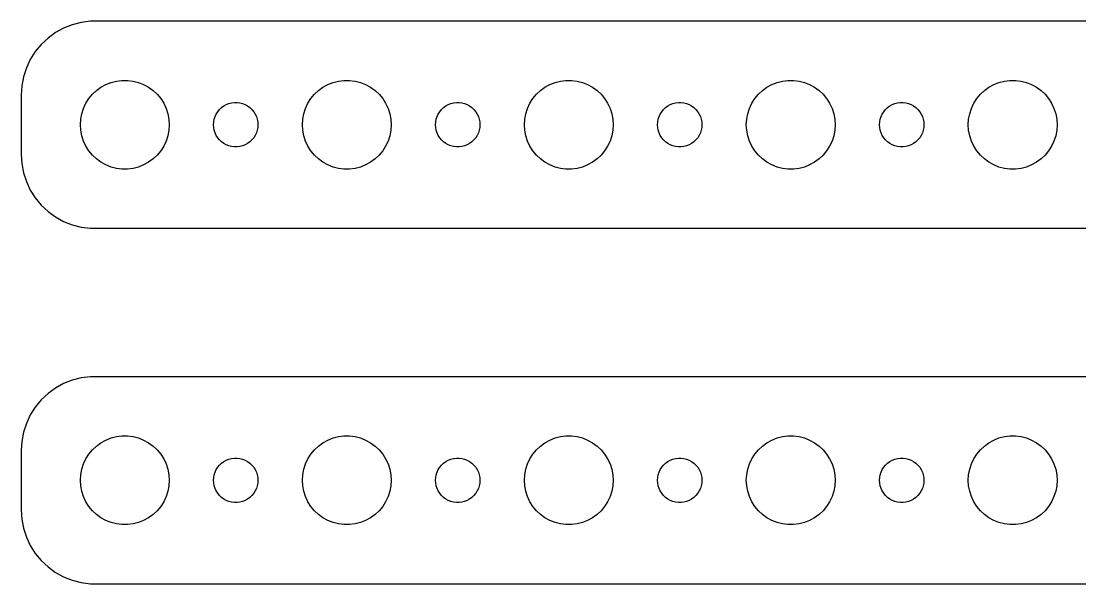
# Model space of a CAD drawing. Header units: metres. Extents: x -150 to 150, y 17 to 55.
# Drawn here: x -149.5 to -78, y 17 to 55 of the extents above; entities that cross this region are included whole.
import ezdxf

# ---------------------------------------------------------------- set-up
doc = ezdxf.new("R2010")
doc.units = ezdxf.units.M

msp = doc.modelspace()

# ---------------------------------------------------------------- linework, layer by layer
for p, q in [((-146.629, 54.5241), (-147.179, 54.2216)), ((-146.045, 54.7553), (-146.629, 54.5241)), ((-145.437, 54.9114), (-146.045, 54.7553)), ((-144.814, 54.9901), (-145.437, 54.9114)), ((144.814, 54.9901), (-144.814, 54.9901)), ((-147.687, 53.8526), (-148.145, 53.4227)), ((-147.179, 54.2216), (-147.687, 53.8526)), ((-148.545, 52.9389), (-148.882, 52.4088)), ((-148.145, 53.4227), (-148.545, 52.9389)), ((-148.882, 52.4088), (-149.149, 51.8406)), ((-149.149, 51.8406), (-149.343, 51.2434)), ((-149.343, 51.2434), (-149.461, 50.6267)), ((-143.777, 50.7145), (-143.427, 50.8532)), ((-143.427, 50.8532), (-143.062, 50.9469)), ((-143.062, 50.9469), (-142.688, 50.9941)), ((-142.688, 50.9941), (-142.312, 50.9941)), ((-142.312, 50.9941), (-141.938, 50.9469)), ((-141.938, 50.9469), (-141.573, 50.8532)), ((-141.573, 50.8532), (-141.223, 50.7145)), ((-128.777, 50.7145), (-128.427, 50.8532)), ((-128.427, 50.8532), (-128.062, 50.9469)), ((-128.062, 50.9469), (-127.688, 50.9941)), ((-127.688, 50.9941), (-127.312, 50.9941)), ((-127.312, 50.9941), (-126.938, 50.9469)), ((-126.938, 50.9469), (-126.573, 50.8532)), ((-126.573, 50.8532), (-126.223, 50.7145)), ((-113.777, 50.7145), (-113.427, 50.8532)), ((-113.427, 50.8532), (-113.062, 50.9469)), ((-113.062, 50.9469), (-112.688, 50.9941)), ((-112.688, 50.9941), (-112.312, 50.9941)), ((-112.312, 50.9941), (-111.938, 50.9469)), ((-111.938, 50.9469), (-111.573, 50.8532)), ((-111.573, 50.8532), (-111.223, 50.7145)), ((-98.7773, 50.7145), (-98.427, 50.8532)), ((-98.427, 50.8532), (-98.0621, 50.9469)), ((-98.0621, 50.9469), (-97.6884, 50.9941)), ((-97.6884, 50.9941), (-97.3116, 50.9941)), ((-97.3116, 50.9941), (-96.9379, 50.9469)), ((-96.9379, 50.9469), (-96.573, 50.8532)), ((-96.573, 50.8532), (-96.2227, 50.7145)), ((-83.7773, 50.7145), (-83.427, 50.8532)), ((-83.427, 50.8532), (-83.0621, 50.9469)), ((-83.0621, 50.9469), (-82.6884, 50.9941)), ((-82.6884, 50.9941), (-82.3116, 50.9941)), ((-82.3116, 50.9941), (-81.9379, 50.9469)), ((-81.9379, 50.9469), (-81.573, 50.8532)), ((-81.573, 50.8532), (-81.2227, 50.7145)), ((-149.461, 50.6267), (-149.5, 50)), ((-144.687, 50.0536), (-144.412, 50.3115)), ((-144.412, 50.3115), (-144.107, 50.533)), ((-144.107, 50.533), (-143.777, 50.7145)), ((-141.223, 50.7145), (-140.893, 50.533)), ((-140.893, 50.533), (-140.588, 50.3115)), ((-140.588, 50.3115), (-140.313, 50.0536)), ((-129.687, 50.0536), (-129.412, 50.3115)), ((-129.412, 50.3115), (-129.107, 50.533)), ((-129.107, 50.533), (-128.777, 50.7145)), ((-126.223, 50.7145), (-125.893, 50.533)), ((-125.893, 50.533), (-125.588, 50.3115)), ((-125.588, 50.3115), (-125.313, 50.0536)), ((-114.687, 50.0536), (-114.412, 50.3115)), ((-114.412, 50.3115), (-114.107, 50.533)), ((-114.107, 50.533), (-113.777, 50.7145)), ((-111.223, 50.7145), (-110.893, 50.533)), ((-110.893, 50.533), (-110.588, 50.3115)), ((-110.588, 50.3115), (-110.313, 50.0536)), ((-99.6869, 50.0536), (-99.4123, 50.3115)), ((-99.4123, 50.3115), (-99.1075, 50.533)), ((-99.1075, 50.533), (-98.7773, 50.7145)), ((-96.2227, 50.7145), (-95.8925, 50.533)), ((-95.8925, 50.533), (-95.5877, 50.3115)), ((-95.5877, 50.3115), (-95.3131, 50.0536)), ((-84.6869, 50.0536), (-84.4123, 50.3115)), ((-84.4123, 50.3115), (-84.1075, 50.533)), ((-84.1075, 50.533), (-83.7773, 50.7145)), ((-81.2227, 50.7145), (-80.8925, 50.533)), ((-80.8925, 50.533), (-80.5877, 50.3115)), ((-80.5877, 50.3115), (-80.3131, 50.0536)), ((-149.5, 50), (-149.5, 46)), ((-145.289, 49.1044), (-145.129, 49.4453)), ((-145.129, 49.4453), (-144.927, 49.7634)), ((-144.927, 49.7634), (-144.687, 50.0536)), ((-140.313, 50.0536), (-140.073, 49.7634)), ((-140.073, 49.7634), (-139.871, 49.4453)), ((-139.871, 49.4453), (-139.711, 49.1044)), ((-135.639, 49.3572), (-135.464, 49.4266)), ((-135.464, 49.4266), (-135.281, 49.4734)), ((-135.281, 49.4734), (-135.094, 49.497)), ((-135.094, 49.497), (-134.906, 49.497)), ((-134.906, 49.497), (-134.719, 49.4734)), ((-134.719, 49.4734), (-134.536, 49.4266)), ((-134.536, 49.4266), (-134.361, 49.3572)), ((-130.289, 49.1044), (-130.129, 49.4453)), ((-130.129, 49.4453), (-129.927, 49.7634)), ((-129.927, 49.7634), (-129.687, 50.0536)), ((-125.313, 50.0536), (-125.073, 49.7634)), ((-125.073, 49.7634), (-124.871, 49.4453)), ((-124.871, 49.4453), (-124.711, 49.1044)), ((-120.639, 49.3572), (-120.464, 49.4266)), ((-120.464, 49.4266), (-120.281, 49.4734)), ((-120.281, 49.4734), (-120.094, 49.497)), ((-120.094, 49.497), (-119.906, 49.497)), ((-119.906, 49.497), (-119.719, 49.4734)), ((-119.719, 49.4734), (-119.536, 49.4266)), ((-119.536, 49.4266), (-119.361, 49.3572)), ((-115.289, 49.1044), (-115.129, 49.4453)), ((-115.129, 49.4453), (-114.927, 49.7634)), ((-114.927, 49.7634), (-114.687, 50.0536)), ((-110.313, 50.0536), (-110.073, 49.7634)), ((-110.073, 49.7634), (-109.871, 49.4453)), ((-109.871, 49.4453), (-109.711, 49.1044)), ((-105.639, 49.3572), (-105.464, 49.4266)), ((-105.464, 49.4266), (-105.281, 49.4734)), ((-105.281, 49.4734), (-105.094, 49.497)), ((-105.094, 49.497), (-104.906, 49.497)), ((-104.906, 49.497), (-104.719, 49.4734)), ((-104.719, 49.4734), (-104.536, 49.4266)), ((-104.536, 49.4266), (-104.361, 49.3572)), ((-100.289, 49.1044), (-100.129, 49.4453)), ((-100.129, 49.4453), (-99.927, 49.7634)), ((-99.927, 49.7634), (-99.6869, 50.0536)), ((-95.3131, 50.0536), (-95.073, 49.7634)), ((-95.073, 49.7634), (-94.8711, 49.4453)), ((-94.8711, 49.4453), (-94.7107, 49.1044)), ((-90.6387, 49.3572), (-90.4635, 49.4266)), ((-90.4635, 49.4266), (-90.2811, 49.4734)), ((-90.2811, 49.4734), (-90.0942, 49.497)), ((-90.0942, 49.497), (-89.9058, 49.497)), ((-89.9058, 49.497), (-89.7189, 49.4734)), ((-89.7189, 49.4734), (-89.5365, 49.4266)), ((-89.5365, 49.4266), (-89.3613, 49.3572)), ((-85.2893, 49.1044), (-85.1289, 49.4453)), ((-85.1289, 49.4453), (-84.927, 49.7634)), ((-84.927, 49.7634), (-84.6869, 50.0536)), ((-80.3131, 50.0536), (-80.073, 49.7634)), ((-80.073, 49.7634), (-79.8711, 49.4453)), ((-79.8711, 49.4453), (-79.7107, 49.1044)), ((-145.476, 48.376), (-145.406, 48.7461)), ((-145.406, 48.7461), (-145.289, 49.1044)), ((-139.711, 49.1044), (-139.594, 48.7461)), ((-139.594, 48.7461), (-139.524, 48.376)), ((-136.395, 48.5522), (-136.314, 48.7226)), ((-136.314, 48.7226), (-136.214, 48.8817)), ((-136.214, 48.8817), (-136.093, 49.0268)), ((-136.093, 49.0268), (-135.956, 49.1558)), ((-135.956, 49.1558), (-135.804, 49.2665)), ((-135.804, 49.2665), (-135.639, 49.3572)), ((-134.361, 49.3572), (-134.196, 49.2665)), ((-134.196, 49.2665), (-134.044, 49.1558)), ((-134.044, 49.1558), (-133.907, 49.0268)), ((-133.907, 49.0268), (-133.786, 48.8817)), ((-133.786, 48.8817), (-133.686, 48.7226)), ((-133.686, 48.7226), (-133.605, 48.5522)), ((-130.476, 48.376), (-130.406, 48.7461)), ((-130.406, 48.7461), (-130.289, 49.1044)), ((-124.711, 49.1044), (-124.594, 48.7461)), ((-124.594, 48.7461), (-124.524, 48.376)), ((-121.395, 48.5522), (-121.314, 48.7226)), ((-121.314, 48.7226), (-121.214, 48.8817)), ((-121.214, 48.8817), (-121.093, 49.0268)), ((-121.093, 49.0268), (-120.956, 49.1558)), ((-120.956, 49.1558), (-120.804, 49.2665)), ((-120.804, 49.2665), (-120.639, 49.3572)), ((-119.361, 49.3572), (-119.196, 49.2665)), ((-119.196, 49.2665), (-119.044, 49.1558)), ((-119.044, 49.1558), (-118.907, 49.0268)), ((-118.907, 49.0268), (-118.786, 48.8817)), ((-118.786, 48.8817), (-118.686, 48.7226)), ((-118.686, 48.7226), (-118.605, 48.5522)), ((-115.476, 48.376), (-115.406, 48.7461)), ((-115.406, 48.7461), (-115.289, 49.1044)), ((-109.711, 49.1044), (-109.594, 48.7461)), ((-109.594, 48.7461), (-109.524, 48.376)), ((-106.395, 48.5522), (-106.314, 48.7226)), ((-106.314, 48.7226), (-106.214, 48.8817)), ((-106.214, 48.8817), (-106.093, 49.0268)), ((-106.093, 49.0268), (-105.956, 49.1558)), ((-105.956, 49.1558), (-105.804, 49.2665)), ((-105.804, 49.2665), (-105.639, 49.3572)), ((-104.361, 49.3572), (-104.196, 49.2665)), ((-104.196, 49.2665), (-104.044, 49.1558)), ((-104.044, 49.1558), (-103.907, 49.0268)), ((-103.907, 49.0268), (-103.786, 48.8817)), ((-103.786, 48.8817), (-103.686, 48.7226)), ((-103.686, 48.7226), (-103.605, 48.5522)), ((-100.476, 48.376), (-100.406, 48.7461)), ((-100.406, 48.7461), (-100.289, 49.1044)), ((-94.7107, 49.1044), (-94.5943, 48.7461)), ((-94.5943, 48.7461), (-94.5237, 48.376)), ((-91.3947, 48.5522), (-91.3145, 48.7226)), ((-91.3145, 48.7226), (-91.2135, 48.8817)), ((-91.2135, 48.8817), (-91.0934, 49.0268)), ((-91.0934, 49.0268), (-90.9561, 49.1558)), ((-90.9561, 49.1558), (-90.8037, 49.2665)), ((-90.8037, 49.2665), (-90.6387, 49.3572)), ((-89.3613, 49.3572), (-89.1963, 49.2665)), ((-89.1963, 49.2665), (-89.0439, 49.1558)), ((-89.0439, 49.1558), (-88.9065, 49.0268)), ((-88.9065, 49.0268), (-88.7865, 48.8817)), ((-88.7865, 48.8817), (-88.6855, 48.7226)), ((-88.6855, 48.7226), (-88.6053, 48.5522)), ((-85.4763, 48.376), (-85.4057, 48.7461)), ((-85.4057, 48.7461), (-85.2893, 49.1044)), ((-79.7107, 49.1044), (-79.5943, 48.7461)), ((-79.5943, 48.7461), (-79.5237, 48.376)), ((-145.5, 48), (-145.476, 48.376)), ((-145.476, 47.624), (-145.5, 48)), ((-139.524, 48.376), (-139.5, 48)), ((-139.5, 48), (-139.524, 47.624)), ((-136.5, 48), (-136.488, 48.188)), ((-136.488, 47.812), (-136.5, 48)), ((-136.488, 48.188), (-136.453, 48.373)), ((-136.453, 48.373), (-136.395, 48.5522)), ((-133.605, 48.5522), (-133.547, 48.373)), ((-133.547, 48.373), (-133.512, 48.188)), ((-133.512, 48.188), (-133.5, 48)), ((-133.5, 48), (-133.512, 47.812)), ((-130.5, 48), (-130.476, 48.376)), ((-130.476, 47.624), (-130.5, 48)), ((-124.524, 48.376), (-124.5, 48)), ((-124.5, 48), (-124.524, 47.624)), ((-121.5, 48), (-121.488, 48.188)), ((-121.488, 47.812), (-121.5, 48)), ((-121.488, 48.188), (-121.453, 48.373)), ((-121.453, 48.373), (-121.395, 48.5522)), ((-118.605, 48.5522), (-118.547, 48.373)), ((-118.547, 48.373), (-118.512, 48.188)), ((-118.512, 48.188), (-118.5, 48)), ((-118.5, 48), (-118.512, 47.812)), ((-115.5, 48), (-115.476, 48.376)), ((-115.476, 47.624), (-115.5, 48)), ((-109.524, 48.376), (-109.5, 48)), ((-109.5, 48), (-109.524, 47.624)), ((-106.5, 48), (-106.488, 48.188)), ((-106.488, 47.812), (-106.5, 48)), ((-106.488, 48.188), (-106.453, 48.373)), ((-106.453, 48.373), (-106.395, 48.5522)), ((-103.605, 48.5522), (-103.547, 48.373)), ((-103.547, 48.373), (-103.512, 48.188)), ((-103.512, 48.188), (-103.5, 48)), ((-103.5, 48), (-103.512, 47.812)), ((-100.5, 48), (-100.476, 48.376)), ((-100.476, 47.624), (-100.5, 48)), ((-94.5237, 48.376), (-94.5, 48)), ((-94.5, 48), (-94.5237, 47.624)), ((-91.5, 48), (-91.4882, 48.188)), ((-91.4882, 47.812), (-91.5, 48)), ((-91.4882, 48.188), (-91.4529, 48.373)), ((-91.4529, 48.373), (-91.3947, 48.5522)), ((-88.6053, 48.5522), (-88.5471, 48.373)), ((-88.5471, 48.373), (-88.5118, 48.188)), ((-88.5118, 48.188), (-88.5, 48)), ((-88.5, 48), (-88.5118, 47.812)), ((-85.5, 48), (-85.4763, 48.376)), ((-85.4763, 47.624), (-85.5, 48)), ((-79.5237, 48.376), (-79.5, 48)), ((-79.5, 48), (-79.5237, 47.624)), ((-145.406, 47.2539), (-145.476, 47.624)), ((-145.289, 46.8956), (-145.406, 47.2539)), ((-139.594, 47.2539), (-139.711, 46.8956)), ((-139.524, 47.624), (-139.594, 47.2539)), ((-136.453, 47.627), (-136.488, 47.812)), ((-136.395, 47.4478), (-136.453, 47.627)), ((-136.314, 47.2774), (-136.395, 47.4478)), ((-136.214, 47.1183), (-136.314, 47.2774)), ((-133.686, 47.2774), (-133.786, 47.1183)), ((-133.605, 47.4478), (-133.686, 47.2774)), ((-133.547, 47.627), (-133.605, 47.4478)), ((-133.512, 47.812), (-133.547, 47.627)), ((-130.406, 47.2539), (-130.476, 47.624)), ((-130.289, 46.8956), (-130.406, 47.2539)), ((-124.594, 47.2539), (-124.711, 46.8956)), ((-124.524, 47.624), (-124.594, 47.2539)), ((-121.453, 47.627), (-121.488, 47.812)), ((-121.395, 47.4478), (-121.453, 47.627)), ((-121.314, 47.2774), (-121.395, 47.4478)), ((-121.214, 47.1183), (-121.314, 47.2774)), ((-118.686, 47.2774), (-118.786, 47.1183)), ((-118.605, 47.4478), (-118.686, 47.2774)), ((-118.547, 47.627), (-118.605, 47.4478)), ((-118.512, 47.812), (-118.547, 47.627)), ((-115.406, 47.2539), (-115.476, 47.624)), ((-115.289, 46.8956), (-115.406, 47.2539)), ((-109.594, 47.2539), (-109.711, 46.8956)), ((-109.524, 47.624), (-109.594, 47.2539)), ((-106.453, 47.627), (-106.488, 47.812)), ((-106.395, 47.4478), (-106.453, 47.627)), ((-106.314, 47.2774), (-106.395, 47.4478)), ((-106.214, 47.1183), (-106.314, 47.2774)), ((-103.686, 47.2774), (-103.786, 47.1183)), ((-103.605, 47.4478), (-103.686, 47.2774)), ((-103.547, 47.627), (-103.605, 47.4478)), ((-103.512, 47.812), (-103.547, 47.627)), ((-100.406, 47.2539), (-100.476, 47.624)), ((-100.289, 46.8956), (-100.406, 47.2539)), ((-94.5943, 47.2539), (-94.7107, 46.8956)), ((-94.5237, 47.624), (-94.5943, 47.2539)), ((-91.4529, 47.627), (-91.4882, 47.812)), ((-91.3947, 47.4478), (-91.4529, 47.627)), ((-91.3145, 47.2774), (-91.3947, 47.4478)), ((-91.2135, 47.1183), (-91.3145, 47.2774)), ((-88.6855, 47.2774), (-88.7865, 47.1183)), ((-88.6053, 47.4478), (-88.6855, 47.2774)), ((-88.5471, 47.627), (-88.6053, 47.4478)), ((-88.5118, 47.812), (-88.5471, 47.627)), ((-85.4057, 47.2539), (-85.4763, 47.624)), ((-85.2893, 46.8956), (-85.4057, 47.2539)), ((-79.5943, 47.2539), (-79.7107, 46.8956)), ((-79.5237, 47.624), (-79.5943, 47.2539)), ((-145.129, 46.5547), (-145.289, 46.8956)), ((-144.927, 46.2366), (-145.129, 46.5547)), ((-139.871, 46.5547), (-140.073, 46.2366)), ((-139.711, 46.8956), (-139.871, 46.5547)), ((-136.093, 46.9732), (-136.214, 47.1183)), ((-135.956, 46.8442), (-136.093, 46.9732)), ((-135.804, 46.7335), (-135.956, 46.8442)), ((-135.639, 46.6428), (-135.804, 46.7335)), ((-135.464, 46.5734), (-135.639, 46.6428)), ((-135.281, 46.5266), (-135.464, 46.5734)), ((-135.094, 46.503), (-135.281, 46.5266)), ((-134.906, 46.503), (-135.094, 46.503)), ((-134.719, 46.5266), (-134.906, 46.503)), ((-134.536, 46.5734), (-134.719, 46.5266)), ((-134.361, 46.6428), (-134.536, 46.5734)), ((-134.196, 46.7335), (-134.361, 46.6428)), ((-134.044, 46.8442), (-134.196, 46.7335)), ((-133.907, 46.9732), (-134.044, 46.8442)), ((-133.786, 47.1183), (-133.907, 46.9732)), ((-130.129, 46.5547), (-130.289, 46.8956)), ((-129.927, 46.2366), (-130.129, 46.5547)), ((-124.871, 46.5547), (-125.073, 46.2366)), ((-124.711, 46.8956), (-124.871, 46.5547)), ((-121.093, 46.9732), (-121.214, 47.1183)), ((-120.956, 46.8442), (-121.093, 46.9732)), ((-120.804, 46.7335), (-120.956, 46.8442)), ((-120.639, 46.6428), (-120.804, 46.7335)), ((-120.464, 46.5734), (-120.639, 46.6428)), ((-120.281, 46.5266), (-120.464, 46.5734)), ((-120.094, 46.503), (-120.281, 46.5266)), ((-119.906, 46.503), (-120.094, 46.503)), ((-119.719, 46.5266), (-119.906, 46.503)), ((-119.536, 46.5734), (-119.719, 46.5266)), ((-119.361, 46.6428), (-119.536, 46.5734)), ((-119.196, 46.7335), (-119.361, 46.6428)), ((-119.044, 46.8442), (-119.196, 46.7335)), ((-118.907, 46.9732), (-119.044, 46.8442)), ((-118.786, 47.1183), (-118.907, 46.9732)), ((-115.129, 46.5547), (-115.289, 46.8956)), ((-114.927, 46.2366), (-115.129, 46.5547)), ((-109.871, 46.5547), (-110.073, 46.2366)), ((-109.711, 46.8956), (-109.871, 46.5547)), ((-106.093, 46.9732), (-106.214, 47.1183)), ((-105.956, 46.8442), (-106.093, 46.9732)), ((-105.804, 46.7335), (-105.956, 46.8442)), ((-105.639, 46.6428), (-105.804, 46.7335)), ((-105.464, 46.5734), (-105.639, 46.6428)), ((-105.281, 46.5266), (-105.464, 46.5734)), ((-105.094, 46.503), (-105.281, 46.5266)), ((-104.906, 46.503), (-105.094, 46.503)), ((-104.719, 46.5266), (-104.906, 46.503)), ((-104.536, 46.5734), (-104.719, 46.5266)), ((-104.361, 46.6428), (-104.536, 46.5734)), ((-104.196, 46.7335), (-104.361, 46.6428)), ((-104.044, 46.8442), (-104.196, 46.7335)), ((-103.907, 46.9732), (-104.044, 46.8442)), ((-103.786, 47.1183), (-103.907, 46.9732)), ((-100.129, 46.5547), (-100.289, 46.8956)), ((-99.927, 46.2366), (-100.129, 46.5547)), ((-94.8711, 46.5547), (-95.073, 46.2366)), ((-94.7107, 46.8956), (-94.8711, 46.5547)), ((-91.0934, 46.9732), (-91.2135, 47.1183)), ((-90.9561, 46.8442), (-91.0934, 46.9732)), ((-90.8037, 46.7335), (-90.9561, 46.8442)), ((-90.6387, 46.6428), (-90.8037, 46.7335)), ((-90.4635, 46.5734), (-90.6387, 46.6428)), ((-90.2811, 46.5266), (-90.4635, 46.5734)), ((-90.0942, 46.503), (-90.2811, 46.5266)), ((-89.9058, 46.503), (-90.0942, 46.503)), ((-89.7189, 46.5266), (-89.9058, 46.503)), ((-89.5365, 46.5734), (-89.7189, 46.5266)), ((-89.3613, 46.6428), (-89.5365, 46.5734)), ((-89.1963, 46.7335), (-89.3613, 46.6428)), ((-89.0439, 46.8442), (-89.1963, 46.7335)), ((-88.9065, 46.9732), (-89.0439, 46.8442)), ((-88.7865, 47.1183), (-88.9065, 46.9732)), ((-85.1289, 46.5547), (-85.2893, 46.8956)), ((-84.927, 46.2366), (-85.1289, 46.5547)), ((-79.8711, 46.5547), (-80.073, 46.2366)), ((-79.7107, 46.8956), (-79.8711, 46.5547)), ((-149.5, 46), (-149.461, 45.3733)), ((-144.687, 45.9464), (-144.927, 46.2366)), ((-144.412, 45.6885), (-144.687, 45.9464)), ((-140.313, 45.9464), (-140.588, 45.6885)), ((-140.073, 46.2366), (-140.313, 45.9464)), ((-129.687, 45.9464), (-129.927, 46.2366)), ((-129.412, 45.6885), (-129.687, 45.9464)), ((-125.313, 45.9464), (-125.588, 45.6885)), ((-125.073, 46.2366), (-125.313, 45.9464)), ((-114.687, 45.9464), (-114.927, 46.2366)), ((-114.412, 45.6885), (-114.687, 45.9464)), ((-110.313, 45.9464), (-110.588, 45.6885)), ((-110.073, 46.2366), (-110.313, 45.9464)), ((-99.6869, 45.9464), (-99.927, 46.2366)), ((-99.4123, 45.6885), (-99.6869, 45.9464)), ((-95.3131, 45.9464), (-95.5877, 45.6885)), ((-95.073, 46.2366), (-95.3131, 45.9464)), ((-84.6869, 45.9464), (-84.927, 46.2366)), ((-84.4123, 45.6885), (-84.6869, 45.9464)), ((-80.3131, 45.9464), (-80.5877, 45.6885)), ((-80.073, 46.2366), (-80.3131, 45.9464)), ((-149.461, 45.3733), (-149.343, 44.7566)), ((-144.107, 45.467), (-144.412, 45.6885)), ((-143.777, 45.2855), (-144.107, 45.467)), ((-143.427, 45.1468), (-143.777, 45.2855)), ((-143.062, 45.0531), (-143.427, 45.1468)), ((-141.573, 45.1468), (-141.938, 45.0531)), ((-141.223, 45.2855), (-141.573, 45.1468)), ((-140.893, 45.467), (-141.223, 45.2855)), ((-140.588, 45.6885), (-140.893, 45.467)), ((-129.107, 45.467), (-129.412, 45.6885)), ((-128.777, 45.2855), (-129.107, 45.467)), ((-128.427, 45.1468), (-128.777, 45.2855)), ((-128.062, 45.0531), (-128.427, 45.1468)), ((-126.573, 45.1468), (-126.938, 45.0531)), ((-126.223, 45.2855), (-126.573, 45.1468)), ((-125.893, 45.467), (-126.223, 45.2855)), ((-125.588, 45.6885), (-125.893, 45.467)), ((-114.107, 45.467), (-114.412, 45.6885)), ((-113.777, 45.2855), (-114.107, 45.467)), ((-113.427, 45.1468), (-113.777, 45.2855)), ((-113.062, 45.0531), (-113.427, 45.1468)), ((-111.573, 45.1468), (-111.938, 45.0531)), ((-111.223, 45.2855), (-111.573, 45.1468)), ((-110.893, 45.467), (-111.223, 45.2855)), ((-110.588, 45.6885), (-110.893, 45.467)), ((-99.1075, 45.467), (-99.4123, 45.6885)), ((-98.7773, 45.2855), (-99.1075, 45.467)), ((-98.427, 45.1468), (-98.7773, 45.2855)), ((-98.0621, 45.0531), (-98.427, 45.1468)), ((-96.573, 45.1468), (-96.9379, 45.0531)), ((-96.2227, 45.2855), (-96.573, 45.1468)), ((-95.8925, 45.467), (-96.2227, 45.2855)), ((-95.5877, 45.6885), (-95.8925, 45.467)), ((-84.1075, 45.467), (-84.4123, 45.6885)), ((-83.7773, 45.2855), (-84.1075, 45.467)), ((-83.427, 45.1468), (-83.7773, 45.2855)), ((-83.0621, 45.0531), (-83.427, 45.1468)), ((-81.573, 45.1468), (-81.9379, 45.0531)), ((-81.2227, 45.2855), (-81.573, 45.1468)), ((-80.8925, 45.467), (-81.2227, 45.2855)), ((-80.5877, 45.6885), (-80.8925, 45.467)), ((-149.343, 44.7566), (-149.149, 44.1594)), ((-142.688, 45.0059), (-143.062, 45.0531)), ((-142.312, 45.0059), (-142.688, 45.0059)), ((-141.938, 45.0531), (-142.312, 45.0059)), ((-127.688, 45.0059), (-128.062, 45.0531)), ((-127.312, 45.0059), (-127.688, 45.0059)), ((-126.938, 45.0531), (-127.312, 45.0059)), ((-112.688, 45.0059), (-113.062, 45.0531)), ((-112.312, 45.0059), (-112.688, 45.0059)), ((-111.938, 45.0531), (-112.312, 45.0059)), ((-97.6884, 45.0059), (-98.0621, 45.0531)), ((-97.3116, 45.0059), (-97.6884, 45.0059)), ((-96.9379, 45.0531), (-97.3116, 45.0059)), ((-82.6884, 45.0059), (-83.0621, 45.0531)), ((-82.3116, 45.0059), (-82.6884, 45.0059)), ((-81.9379, 45.0531), (-82.3116, 45.0059)), ((-149.149, 44.1594), (-148.882, 43.5912)), ((-148.882, 43.5912), (-148.545, 43.0611)), ((-148.545, 43.0611), (-148.145, 42.5773)), ((-148.145, 42.5773), (-147.687, 42.1474)), ((-147.687, 42.1474), (-147.179, 41.7784)), ((-147.179, 41.7784), (-146.629, 41.4759)), ((-146.629, 41.4759), (-146.045, 41.2447)), ((-146.045, 41.2447), (-145.437, 41.0886)), ((-145.437, 41.0886), (-144.814, 41.0099)), ((-144.814, 41.0099), (144.814, 41.0099)), ((-145.437, 30.9114), (-146.045, 30.7553)), ((-144.814, 30.9901), (-145.437, 30.9114)), ((144.814, 30.9901), (-144.814, 30.9901)), ((-147.179, 30.2216), (-147.687, 29.8526)), ((-146.629, 30.5241), (-147.179, 30.2216)), ((-146.045, 30.7553), (-146.629, 30.5241)), ((-148.145, 29.4227), (-148.545, 28.9389)), ((-147.687, 29.8526), (-148.145, 29.4227)), ((-148.545, 28.9389), (-148.882, 28.4088)), ((-148.882, 28.4088), (-149.149, 27.8406)), ((-149.343, 27.2434), (-149.461, 26.6267)), ((-149.149, 27.8406), (-149.343, 27.2434)), ((-149.461, 26.6267), (-149.5, 26)), ((-144.412, 26.3115), (-144.107, 26.533)), ((-144.107, 26.533), (-143.777, 26.7145)), ((-143.777, 26.7145), (-143.427, 26.8532)), ((-143.427, 26.8532), (-143.062, 26.9469)), ((-143.062, 26.9469), (-142.688, 26.9941)), ((-142.688, 26.9941), (-142.312, 26.9941)), ((-142.312, 26.9941), (-141.938, 26.9469)), ((-141.938, 26.9469), (-141.573, 26.8532)), ((-141.573, 26.8532), (-141.223, 26.7145)), ((-141.223, 26.7145), (-140.893, 26.533)), ((-140.893, 26.533), (-140.588, 26.3115)), ((-129.412, 26.3115), (-129.107, 26.533)), ((-129.107, 26.533), (-128.777, 26.7145)), ((-128.777, 26.7145), (-128.427, 26.8532)), ((-128.427, 26.8532), (-128.062, 26.9469)), ((-128.062, 26.9469), (-127.688, 26.9941)), ((-127.688, 26.9941), (-127.312, 26.9941)), ((-127.312, 26.9941), (-126.938, 26.9469)), ((-126.938, 26.9469), (-126.573, 26.8532)), ((-126.573, 26.8532), (-126.223, 26.7145)), ((-126.223, 26.7145), (-125.893, 26.533)), ((-125.893, 26.533), (-125.588, 26.3115)), ((-114.412, 26.3115), (-114.107, 26.533)), ((-114.107, 26.533), (-113.777, 26.7145)), ((-113.777, 26.7145), (-113.427, 26.8532)), ((-113.427, 26.8532), (-113.062, 26.9469)), ((-113.062, 26.9469), (-112.688, 26.9941)), ((-112.688, 26.9941), (-112.312, 26.9941)), ((-112.312, 26.9941), (-111.938, 26.9469)), ((-111.938, 26.9469), (-111.573, 26.8532)), ((-111.573, 26.8532), (-111.223, 26.7145)), ((-111.223, 26.7145), (-110.893, 26.533)), ((-110.893, 26.533), (-110.588, 26.3115)), ((-99.4123, 26.3115), (-99.1075, 26.533)), ((-99.1075, 26.533), (-98.7773, 26.7145)), ((-98.7773, 26.7145), (-98.427, 26.8532)), ((-98.427, 26.8532), (-98.0621, 26.9469)), ((-98.0621, 26.9469), (-97.6884, 26.9941)), ((-97.6884, 26.9941), (-97.3116, 26.9941)), ((-97.3116, 26.9941), (-96.9379, 26.9469)), ((-96.9379, 26.9469), (-96.573, 26.8532)), ((-96.573, 26.8532), (-96.2227, 26.7145)), ((-96.2227, 26.7145), (-95.8925, 26.533)), ((-95.8925, 26.533), (-95.5877, 26.3115)), ((-84.4123, 26.3115), (-84.1075, 26.533)), ((-84.1075, 26.533), (-83.7773, 26.7145)), ((-83.7773, 26.7145), (-83.427, 26.8532)), ((-83.427, 26.8532), (-83.0621, 26.9469)), ((-83.0621, 26.9469), (-82.6884, 26.9941)), ((-82.6884, 26.9941), (-82.3116, 26.9941)), ((-82.3116, 26.9941), (-81.9379, 26.9469)), ((-81.9379, 26.9469), (-81.573, 26.8532)), ((-81.573, 26.8532), (-81.2227, 26.7145)), ((-81.2227, 26.7145), (-80.8925, 26.533)), ((-80.8925, 26.533), (-80.5877, 26.3115)), ((-149.5, 26), (-149.5, 22)), ((-145.129, 25.4453), (-144.927, 25.7634)), ((-144.927, 25.7634), (-144.687, 26.0536)), ((-144.687, 26.0536), (-144.412, 26.3115)), ((-140.588, 26.3115), (-140.313, 26.0536)), ((-140.313, 26.0536), (-140.073, 25.7634)), ((-140.073, 25.7634), (-139.871, 25.4453)), ((-130.129, 25.4453), (-129.927, 25.7634)), ((-129.927, 25.7634), (-129.687, 26.0536)), ((-129.687, 26.0536), (-129.412, 26.3115)), ((-125.588, 26.3115), (-125.313, 26.0536)), ((-125.313, 26.0536), (-125.073, 25.7634)), ((-125.073, 25.7634), (-124.871, 25.4453)), ((-115.129, 25.4453), (-114.927, 25.7634)), ((-114.927, 25.7634), (-114.687, 26.0536)), ((-114.687, 26.0536), (-114.412, 26.3115)), ((-110.588, 26.3115), (-110.313, 26.0536)), ((-110.313, 26.0536), (-110.073, 25.7634)), ((-110.073, 25.7634), (-109.871, 25.4453)), ((-100.129, 25.4453), (-99.927, 25.7634)), ((-99.927, 25.7634), (-99.6869, 26.0536)), ((-99.6869, 26.0536), (-99.4123, 26.3115)), ((-95.5877, 26.3115), (-95.3131, 26.0536)), ((-95.3131, 26.0536), (-95.073, 25.7634)), ((-95.073, 25.7634), (-94.8711, 25.4453)), ((-85.1289, 25.4453), (-84.927, 25.7634)), ((-84.927, 25.7634), (-84.6869, 26.0536)), ((-84.6869, 26.0536), (-84.4123, 26.3115)), ((-80.5877, 26.3115), (-80.3131, 26.0536)), ((-80.3131, 26.0536), (-80.073, 25.7634)), ((-80.073, 25.7634), (-79.8711, 25.4453)), ((-145.406, 24.7461), (-145.289, 25.1044)), ((-145.289, 25.1044), (-145.129, 25.4453)), ((-139.871, 25.4453), (-139.711, 25.1044)), ((-139.711, 25.1044), (-139.594, 24.7461)), ((-136.093, 25.0268), (-135.956, 25.1558)), ((-135.956, 25.1558), (-135.804, 25.2665)), ((-135.804, 25.2665), (-135.639, 25.3572)), ((-135.639, 25.3572), (-135.464, 25.4266)), ((-135.464, 25.4266), (-135.281, 25.4734)), ((-135.281, 25.4734), (-135.094, 25.497)), ((-135.094, 25.497), (-134.906, 25.497)), ((-134.906, 25.497), (-134.719, 25.4734)), ((-134.719, 25.4734), (-134.536, 25.4266)), ((-134.536, 25.4266), (-134.361, 25.3572)), ((-134.361, 25.3572), (-134.196, 25.2665)), ((-134.196, 25.2665), (-134.044, 25.1558)), ((-134.044, 25.1558), (-133.907, 25.0268)), ((-130.406, 24.7461), (-130.289, 25.1044)), ((-130.289, 25.1044), (-130.129, 25.4453)), ((-124.871, 25.4453), (-124.711, 25.1044)), ((-124.711, 25.1044), (-124.594, 24.7461)), ((-121.093, 25.0268), (-120.956, 25.1558)), ((-120.956, 25.1558), (-120.804, 25.2665)), ((-120.804, 25.2665), (-120.639, 25.3572)), ((-120.639, 25.3572), (-120.464, 25.4266)), ((-120.464, 25.4266), (-120.281, 25.4734)), ((-120.281, 25.4734), (-120.094, 25.497)), ((-120.094, 25.497), (-119.906, 25.497)), ((-119.906, 25.497), (-119.719, 25.4734)), ((-119.719, 25.4734), (-119.536, 25.4266)), ((-119.536, 25.4266), (-119.361, 25.3572)), ((-119.361, 25.3572), (-119.196, 25.2665)), ((-119.196, 25.2665), (-119.044, 25.1558)), ((-119.044, 25.1558), (-118.907, 25.0268)), ((-115.406, 24.7461), (-115.289, 25.1044)), ((-115.289, 25.1044), (-115.129, 25.4453)), ((-109.871, 25.4453), (-109.711, 25.1044)), ((-109.711, 25.1044), (-109.594, 24.7461)), ((-106.093, 25.0268), (-105.956, 25.1558)), ((-105.956, 25.1558), (-105.804, 25.2665)), ((-105.804, 25.2665), (-105.639, 25.3572)), ((-105.639, 25.3572), (-105.464, 25.4266)), ((-105.464, 25.4266), (-105.281, 25.4734)), ((-105.281, 25.4734), (-105.094, 25.497)), ((-105.094, 25.497), (-104.906, 25.497)), ((-104.906, 25.497), (-104.719, 25.4734)), ((-104.719, 25.4734), (-104.536, 25.4266)), ((-104.536, 25.4266), (-104.361, 25.3572)), ((-104.361, 25.3572), (-104.196, 25.2665)), ((-104.196, 25.2665), (-104.044, 25.1558)), ((-104.044, 25.1558), (-103.907, 25.0268)), ((-100.406, 24.7461), (-100.289, 25.1044)), ((-100.289, 25.1044), (-100.129, 25.4453)), ((-94.8711, 25.4453), (-94.7107, 25.1044)), ((-94.7107, 25.1044), (-94.5943, 24.7461)), ((-91.0934, 25.0268), (-90.9561, 25.1558)), ((-90.9561, 25.1558), (-90.8037, 25.2665)), ((-90.8037, 25.2665), (-90.6387, 25.3572)), ((-90.6387, 25.3572), (-90.4635, 25.4266)), ((-90.4635, 25.4266), (-90.2811, 25.4734)), ((-90.2811, 25.4734), (-90.0942, 25.497)), ((-90.0942, 25.497), (-89.9058, 25.497)), ((-89.9058, 25.497), (-89.7189, 25.4734)), ((-89.7189, 25.4734), (-89.5365, 25.4266)), ((-89.5365, 25.4266), (-89.3613, 25.3572)), ((-89.3613, 25.3572), (-89.1963, 25.2665)), ((-89.1963, 25.2665), (-89.0439, 25.1558)), ((-89.0439, 25.1558), (-88.9065, 25.0268)), ((-85.4057, 24.7461), (-85.2893, 25.1044)), ((-85.2893, 25.1044), (-85.1289, 25.4453)), ((-79.8711, 25.4453), (-79.7107, 25.1044)), ((-79.7107, 25.1044), (-79.5943, 24.7461)), ((-145.5, 24), (-145.476, 24.376)), ((-145.476, 24.376), (-145.406, 24.7461)), ((-139.594, 24.7461), (-139.524, 24.376)), ((-139.524, 24.376), (-139.5, 24)), ((-136.488, 24.188), (-136.453, 24.373)), ((-136.453, 24.373), (-136.395, 24.5522)), ((-136.395, 24.5522), (-136.314, 24.7226)), ((-136.314, 24.7226), (-136.214, 24.8817)), ((-136.214, 24.8817), (-136.093, 25.0268)), ((-133.907, 25.0268), (-133.786, 24.8817)), ((-133.786, 24.8817), (-133.686, 24.7226)), ((-133.686, 24.7226), (-133.605, 24.5522)), ((-133.605, 24.5522), (-133.547, 24.373)), ((-133.547, 24.373), (-133.512, 24.188)), ((-130.5, 24), (-130.476, 24.376)), ((-130.476, 24.376), (-130.406, 24.7461)), ((-124.594, 24.7461), (-124.524, 24.376)), ((-124.524, 24.376), (-124.5, 24)), ((-121.488, 24.188), (-121.453, 24.373)), ((-121.453, 24.373), (-121.395, 24.5522)), ((-121.395, 24.5522), (-121.314, 24.7226)), ((-121.314, 24.7226), (-121.214, 24.8817)), ((-121.214, 24.8817), (-121.093, 25.0268)), ((-118.907, 25.0268), (-118.786, 24.8817)), ((-118.786, 24.8817), (-118.686, 24.7226)), ((-118.686, 24.7226), (-118.605, 24.5522)), ((-118.605, 24.5522), (-118.547, 24.373)), ((-118.547, 24.373), (-118.512, 24.188)), ((-115.5, 24), (-115.476, 24.376)), ((-115.476, 24.376), (-115.406, 24.7461)), ((-109.594, 24.7461), (-109.524, 24.376)), ((-109.524, 24.376), (-109.5, 24)), ((-106.488, 24.188), (-106.453, 24.373)), ((-106.453, 24.373), (-106.395, 24.5522)), ((-106.395, 24.5522), (-106.314, 24.7226)), ((-106.314, 24.7226), (-106.214, 24.8817)), ((-106.214, 24.8817), (-106.093, 25.0268)), ((-103.907, 25.0268), (-103.786, 24.8817)), ((-103.786, 24.8817), (-103.686, 24.7226)), ((-103.686, 24.7226), (-103.605, 24.5522)), ((-103.605, 24.5522), (-103.547, 24.373)), ((-103.547, 24.373), (-103.512, 24.188)), ((-100.5, 24), (-100.476, 24.376)), ((-100.476, 24.376), (-100.406, 24.7461)), ((-94.5943, 24.7461), (-94.5237, 24.376)), ((-94.5237, 24.376), (-94.5, 24)), ((-91.4882, 24.188), (-91.4529, 24.373)), ((-91.4529, 24.373), (-91.3947, 24.5522)), ((-91.3947, 24.5522), (-91.3145, 24.7226)), ((-91.3145, 24.7226), (-91.2135, 24.8817)), ((-91.2135, 24.8817), (-91.0934, 25.0268)), ((-88.9065, 25.0268), (-88.7865, 24.8817)), ((-88.7865, 24.8817), (-88.6855, 24.7226)), ((-88.6855, 24.7226), (-88.6053, 24.5522)), ((-88.6053, 24.5522), (-88.5471, 24.373)), ((-88.5471, 24.373), (-88.5118, 24.188)), ((-85.5, 24), (-85.4763, 24.376)), ((-85.4763, 24.376), (-85.4057, 24.7461)), ((-79.5943, 24.7461), (-79.5237, 24.376)), ((-79.5237, 24.376), (-79.5, 24)), ((-145.476, 23.624), (-145.5, 24)), ((-145.406, 23.2539), (-145.476, 23.624)), ((-139.524, 23.624), (-139.594, 23.2539)), ((-139.5, 24), (-139.524, 23.624)), ((-136.5, 24), (-136.488, 24.188)), ((-136.488, 23.812), (-136.5, 24)), ((-136.453, 23.627), (-136.488, 23.812)), ((-136.395, 23.4478), (-136.453, 23.627)), ((-133.547, 23.627), (-133.605, 23.4478)), ((-133.512, 23.812), (-133.547, 23.627)), ((-133.512, 24.188), (-133.5, 24)), ((-133.5, 24), (-133.512, 23.812)), ((-130.476, 23.624), (-130.5, 24)), ((-130.406, 23.2539), (-130.476, 23.624)), ((-124.524, 23.624), (-124.594, 23.2539)), ((-124.5, 24), (-124.524, 23.624)), ((-121.5, 24), (-121.488, 24.188)), ((-121.488, 23.812), (-121.5, 24)), ((-121.453, 23.627), (-121.488, 23.812)), ((-121.395, 23.4478), (-121.453, 23.627)), ((-118.547, 23.627), (-118.605, 23.4478)), ((-118.512, 23.812), (-118.547, 23.627)), ((-118.512, 24.188), (-118.5, 24)), ((-118.5, 24), (-118.512, 23.812)), ((-115.476, 23.624), (-115.5, 24)), ((-115.406, 23.2539), (-115.476, 23.624)), ((-109.524, 23.624), (-109.594, 23.2539)), ((-109.5, 24), (-109.524, 23.624)), ((-106.5, 24), (-106.488, 24.188)), ((-106.488, 23.812), (-106.5, 24)), ((-106.453, 23.627), (-106.488, 23.812)), ((-106.395, 23.4478), (-106.453, 23.627)), ((-103.547, 23.627), (-103.605, 23.4478)), ((-103.512, 23.812), (-103.547, 23.627)), ((-103.512, 24.188), (-103.5, 24)), ((-103.5, 24), (-103.512, 23.812)), ((-100.476, 23.624), (-100.5, 24)), ((-100.406, 23.2539), (-100.476, 23.624)), ((-94.5237, 23.624), (-94.5943, 23.2539)), ((-94.5, 24), (-94.5237, 23.624)), ((-91.5, 24), (-91.4882, 24.188)), ((-91.4882, 23.812), (-91.5, 24)), ((-91.4529, 23.627), (-91.4882, 23.812)), ((-91.3947, 23.4478), (-91.4529, 23.627)), ((-88.5471, 23.627), (-88.6053, 23.4478)), ((-88.5118, 23.812), (-88.5471, 23.627)), ((-88.5118, 24.188), (-88.5, 24)), ((-88.5, 24), (-88.5118, 23.812)), ((-85.4763, 23.624), (-85.5, 24)), ((-85.4057, 23.2539), (-85.4763, 23.624)), ((-79.5237, 23.624), (-79.5943, 23.2539)), ((-79.5, 24), (-79.5237, 23.624)), ((-145.289, 22.8956), (-145.406, 23.2539)), ((-145.129, 22.5547), (-145.289, 22.8956)), ((-139.711, 22.8956), (-139.871, 22.5547)), ((-139.594, 23.2539), (-139.711, 22.8956)), ((-136.314, 23.2774), (-136.395, 23.4478)), ((-136.214, 23.1183), (-136.314, 23.2774)), ((-136.093, 22.9732), (-136.214, 23.1183)), ((-135.956, 22.8442), (-136.093, 22.9732)), ((-133.907, 22.9732), (-134.044, 22.8442)), ((-133.786, 23.1183), (-133.907, 22.9732)), ((-133.686, 23.2774), (-133.786, 23.1183)), ((-133.605, 23.4478), (-133.686, 23.2774)), ((-130.289, 22.8956), (-130.406, 23.2539)), ((-130.129, 22.5547), (-130.289, 22.8956)), ((-124.711, 22.8956), (-124.871, 22.5547)), ((-124.594, 23.2539), (-124.711, 22.8956)), ((-121.314, 23.2774), (-121.395, 23.4478)), ((-121.214, 23.1183), (-121.314, 23.2774)), ((-121.093, 22.9732), (-121.214, 23.1183)), ((-120.956, 22.8442), (-121.093, 22.9732)), ((-118.907, 22.9732), (-119.044, 22.8442)), ((-118.786, 23.1183), (-118.907, 22.9732)), ((-118.686, 23.2774), (-118.786, 23.1183)), ((-118.605, 23.4478), (-118.686, 23.2774)), ((-115.289, 22.8956), (-115.406, 23.2539)), ((-115.129, 22.5547), (-115.289, 22.8956)), ((-109.711, 22.8956), (-109.871, 22.5547)), ((-109.594, 23.2539), (-109.711, 22.8956)), ((-106.314, 23.2774), (-106.395, 23.4478)), ((-106.214, 23.1183), (-106.314, 23.2774)), ((-106.093, 22.9732), (-106.214, 23.1183)), ((-105.956, 22.8442), (-106.093, 22.9732)), ((-103.907, 22.9732), (-104.044, 22.8442)), ((-103.786, 23.1183), (-103.907, 22.9732)), ((-103.686, 23.2774), (-103.786, 23.1183)), ((-103.605, 23.4478), (-103.686, 23.2774)), ((-100.289, 22.8956), (-100.406, 23.2539)), ((-100.129, 22.5547), (-100.289, 22.8956)), ((-94.7107, 22.8956), (-94.8711, 22.5547)), ((-94.5943, 23.2539), (-94.7107, 22.8956)), ((-91.3145, 23.2774), (-91.3947, 23.4478)), ((-91.2135, 23.1183), (-91.3145, 23.2774)), ((-91.0934, 22.9732), (-91.2135, 23.1183)), ((-90.9561, 22.8442), (-91.0934, 22.9732)), ((-88.9065, 22.9732), (-89.0439, 22.8442)), ((-88.7865, 23.1183), (-88.9065, 22.9732)), ((-88.6855, 23.2774), (-88.7865, 23.1183)), ((-88.6053, 23.4478), (-88.6855, 23.2774)), ((-85.2893, 22.8956), (-85.4057, 23.2539)), ((-85.1289, 22.5547), (-85.2893, 22.8956)), ((-79.7107, 22.8956), (-79.8711, 22.5547)), ((-79.5943, 23.2539), (-79.7107, 22.8956)), ((-144.927, 22.2366), (-145.129, 22.5547)), ((-144.687, 21.9464), (-144.927, 22.2366)), ((-140.073, 22.2366), (-140.313, 21.9464)), ((-139.871, 22.5547), (-140.073, 22.2366)), ((-135.804, 22.7335), (-135.956, 22.8442)), ((-135.639, 22.6428), (-135.804, 22.7335)), ((-135.464, 22.5734), (-135.639, 22.6428)), ((-135.281, 22.5266), (-135.464, 22.5734)), ((-135.094, 22.503), (-135.281, 22.5266)), ((-134.906, 22.503), (-135.094, 22.503)), ((-134.719, 22.5266), (-134.906, 22.503)), ((-134.536, 22.5734), (-134.719, 22.5266)), ((-134.361, 22.6428), (-134.536, 22.5734)), ((-134.196, 22.7335), (-134.361, 22.6428)), ((-134.044, 22.8442), (-134.196, 22.7335)), ((-129.927, 22.2366), (-130.129, 22.5547)), ((-129.687, 21.9464), (-129.927, 22.2366)), ((-125.073, 22.2366), (-125.313, 21.9464)), ((-124.871, 22.5547), (-125.073, 22.2366)), ((-120.804, 22.7335), (-120.956, 22.8442)), ((-120.639, 22.6428), (-120.804, 22.7335)), ((-120.464, 22.5734), (-120.639, 22.6428)), ((-120.281, 22.5266), (-120.464, 22.5734)), ((-120.094, 22.503), (-120.281, 22.5266)), ((-119.906, 22.503), (-120.094, 22.503)), ((-119.719, 22.5266), (-119.906, 22.503)), ((-119.536, 22.5734), (-119.719, 22.5266)), ((-119.361, 22.6428), (-119.536, 22.5734)), ((-119.196, 22.7335), (-119.361, 22.6428)), ((-119.044, 22.8442), (-119.196, 22.7335)), ((-114.927, 22.2366), (-115.129, 22.5547)), ((-114.687, 21.9464), (-114.927, 22.2366)), ((-110.073, 22.2366), (-110.313, 21.9464)), ((-109.871, 22.5547), (-110.073, 22.2366)), ((-105.804, 22.7335), (-105.956, 22.8442)), ((-105.639, 22.6428), (-105.804, 22.7335)), ((-105.464, 22.5734), (-105.639, 22.6428)), ((-105.281, 22.5266), (-105.464, 22.5734)), ((-105.094, 22.503), (-105.281, 22.5266)), ((-104.906, 22.503), (-105.094, 22.503)), ((-104.719, 22.5266), (-104.906, 22.503)), ((-104.536, 22.5734), (-104.719, 22.5266)), ((-104.361, 22.6428), (-104.536, 22.5734)), ((-104.196, 22.7335), (-104.361, 22.6428)), ((-104.044, 22.8442), (-104.196, 22.7335)), ((-99.927, 22.2366), (-100.129, 22.5547)), ((-99.6869, 21.9464), (-99.927, 22.2366)), ((-95.073, 22.2366), (-95.3131, 21.9464)), ((-94.8711, 22.5547), (-95.073, 22.2366)), ((-90.8037, 22.7335), (-90.9561, 22.8442)), ((-90.6387, 22.6428), (-90.8037, 22.7335)), ((-90.4635, 22.5734), (-90.6387, 22.6428)), ((-90.2811, 22.5266), (-90.4635, 22.5734)), ((-90.0942, 22.503), (-90.2811, 22.5266)), ((-89.9058, 22.503), (-90.0942, 22.503)), ((-89.7189, 22.5266), (-89.9058, 22.503)), ((-89.5365, 22.5734), (-89.7189, 22.5266)), ((-89.3613, 22.6428), (-89.5365, 22.5734)), ((-89.1963, 22.7335), (-89.3613, 22.6428)), ((-89.0439, 22.8442), (-89.1963, 22.7335)), ((-84.927, 22.2366), (-85.1289, 22.5547)), ((-84.6869, 21.9464), (-84.927, 22.2366)), ((-80.073, 22.2366), (-80.3131, 21.9464)), ((-79.8711, 22.5547), (-80.073, 22.2366)), ((-149.5, 22), (-149.461, 21.3733)), ((-144.412, 21.6885), (-144.687, 21.9464)), ((-144.107, 21.467), (-144.412, 21.6885)), ((-143.777, 21.2855), (-144.107, 21.467)), ((-140.893, 21.467), (-141.223, 21.2855)), ((-140.588, 21.6885), (-140.893, 21.467)), ((-140.313, 21.9464), (-140.588, 21.6885)), ((-129.412, 21.6885), (-129.687, 21.9464)), ((-129.107, 21.467), (-129.412, 21.6885)), ((-128.777, 21.2855), (-129.107, 21.467)), ((-125.893, 21.467), (-126.223, 21.2855)), ((-125.588, 21.6885), (-125.893, 21.467)), ((-125.313, 21.9464), (-125.588, 21.6885)), ((-114.412, 21.6885), (-114.687, 21.9464)), ((-114.107, 21.467), (-114.412, 21.6885)), ((-113.777, 21.2855), (-114.107, 21.467)), ((-110.893, 21.467), (-111.223, 21.2855)), ((-110.588, 21.6885), (-110.893, 21.467)), ((-110.313, 21.9464), (-110.588, 21.6885)), ((-99.4123, 21.6885), (-99.6869, 21.9464)), ((-99.1075, 21.467), (-99.4123, 21.6885)), ((-98.7773, 21.2855), (-99.1075, 21.467)), ((-95.8925, 21.467), (-96.2227, 21.2855)), ((-95.5877, 21.6885), (-95.8925, 21.467)), ((-95.3131, 21.9464), (-95.5877, 21.6885)), ((-84.4123, 21.6885), (-84.6869, 21.9464)), ((-84.1075, 21.467), (-84.4123, 21.6885)), ((-83.7773, 21.2855), (-84.1075, 21.467)), ((-80.8925, 21.467), (-81.2227, 21.2855)), ((-80.5877, 21.6885), (-80.8925, 21.467)), ((-80.3131, 21.9464), (-80.5877, 21.6885)), ((-149.461, 21.3733), (-149.343, 20.7566)), ((-149.343, 20.7566), (-149.149, 20.1594)), ((-143.427, 21.1468), (-143.777, 21.2855)), ((-143.062, 21.0531), (-143.427, 21.1468)), ((-142.688, 21.0059), (-143.062, 21.0531)), ((-142.312, 21.0059), (-142.688, 21.0059)), ((-141.938, 21.0531), (-142.312, 21.0059)), ((-141.573, 21.1468), (-141.938, 21.0531)), ((-141.223, 21.2855), (-141.573, 21.1468)), ((-128.427, 21.1468), (-128.777, 21.2855)), ((-128.062, 21.0531), (-128.427, 21.1468)), ((-127.688, 21.0059), (-128.062, 21.0531)), ((-127.312, 21.0059), (-127.688, 21.0059)), ((-126.938, 21.0531), (-127.312, 21.0059)), ((-126.573, 21.1468), (-126.938, 21.0531)), ((-126.223, 21.2855), (-126.573, 21.1468)), ((-113.427, 21.1468), (-113.777, 21.2855)), ((-113.062, 21.0531), (-113.427, 21.1468)), ((-112.688, 21.0059), (-113.062, 21.0531)), ((-112.312, 21.0059), (-112.688, 21.0059)), ((-111.938, 21.0531), (-112.312, 21.0059)), ((-111.573, 21.1468), (-111.938, 21.0531)), ((-111.223, 21.2855), (-111.573, 21.1468)), ((-98.427, 21.1468), (-98.7773, 21.2855)), ((-98.0621, 21.0531), (-98.427, 21.1468)), ((-97.6884, 21.0059), (-98.0621, 21.0531)), ((-97.3116, 21.0059), (-97.6884, 21.0059)), ((-96.9379, 21.0531), (-97.3116, 21.0059)), ((-96.573, 21.1468), (-96.9379, 21.0531)), ((-96.2227, 21.2855), (-96.573, 21.1468)), ((-83.427, 21.1468), (-83.7773, 21.2855)), ((-83.0621, 21.0531), (-83.427, 21.1468)), ((-82.6884, 21.0059), (-83.0621, 21.0531)), ((-82.3116, 21.0059), (-82.6884, 21.0059)), ((-81.9379, 21.0531), (-82.3116, 21.0059)), ((-81.573, 21.1468), (-81.9379, 21.0531)), ((-81.2227, 21.2855), (-81.573, 21.1468)), ((-149.149, 20.1594), (-148.882, 19.5912)), ((-148.882, 19.5912), (-148.545, 19.0611)), ((-148.545, 19.0611), (-148.145, 18.5773)), ((-148.145, 18.5773), (-147.687, 18.1474)), ((-147.687, 18.1474), (-147.179, 17.7784)), ((-147.179, 17.7784), (-146.629, 17.4759)), ((-146.629, 17.4759), (-146.045, 17.2447)), ((-146.045, 17.2447), (-145.437, 17.0886)), ((-145.437, 17.0886), (-144.814, 17.0099)), ((-144.814, 17.0099), (144.814, 17.0099))]:
    msp.add_line(p, q)

doc.saveas('drawing.dxf')
